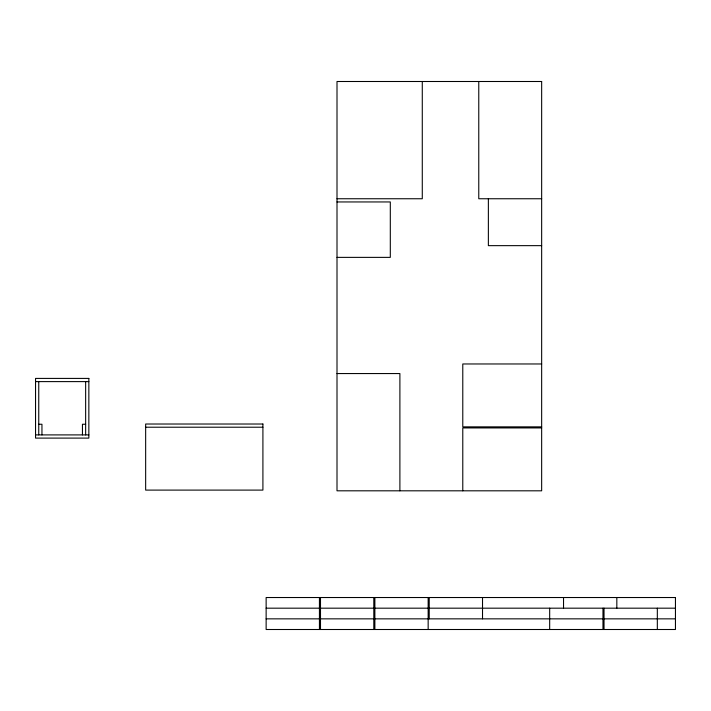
<?xml version="1.0" encoding="UTF-8"?>
<svg xmlns="http://www.w3.org/2000/svg" width="711" height="711" viewBox="0 0 711 711"><rect width="100%" height="100%" fill="white"/><g stroke="black" fill="none" stroke-linecap="round" stroke-linejoin="round"><path stroke-width="1.07" d="M337.005 198.751L422.281 198.751L422.281 81.498M541.658 198.751L478.77 198.751L478.77 81.498M337.005 201.951L390.303 201.951L390.303 257.373L337.005 257.373M541.658 245.65L488.368 245.65L488.368 198.751M541.658 363.97L462.781 363.97L462.781 426.858L541.658 426.858M337.005 373.559L399.893 373.559L399.893 490.812M35.55 381.611L88.848 381.611M38.75 424.245L41.949 424.245L41.949 434.901M85.649 424.245L82.449 424.245L82.449 434.901M145.657 427.213L262.91 427.213M541.658 427.924L462.781 427.924L462.781 490.812M35.55 434.901L88.848 434.901M266.136 608.181L319.435 608.181M320.501 608.181L373.799 608.181M374.866 608.181L675.45 608.181M266.136 618.846L319.435 618.846M320.501 618.846L373.799 618.846M374.866 618.846L657.328 618.846M657.702 618.846L675.45 618.846M657.328 608.181L657.328 629.502M616.828 597.524L616.828 608.181M604.03 608.181L604.03 629.502M602.964 608.181L602.964 629.502M563.53 597.524L563.53 608.181M549.674 608.181L549.674 629.502M482.52 597.524L482.52 618.846M429.222 597.524L429.222 618.846M428.155 597.524L428.155 629.502M374.866 597.524L374.866 629.502M373.799 597.524L373.799 629.502M320.501 597.524L320.501 629.502M319.435 597.524L319.435 629.502M85.649 381.611L85.649 434.901M38.75 381.611L38.75 434.901M541.658 81.498L337.005 81.498L337.005 490.812L541.658 490.812L541.658 81.498M88.848 378.412L35.55 378.412L35.55 438.1L88.848 438.1L88.848 378.412M262.91 424.014L145.657 424.014L145.657 490.101L262.91 490.101L262.91 424.014M675.45 597.524L266.136 597.524L266.136 629.502L675.45 629.502L675.45 597.524"/></g></svg>
